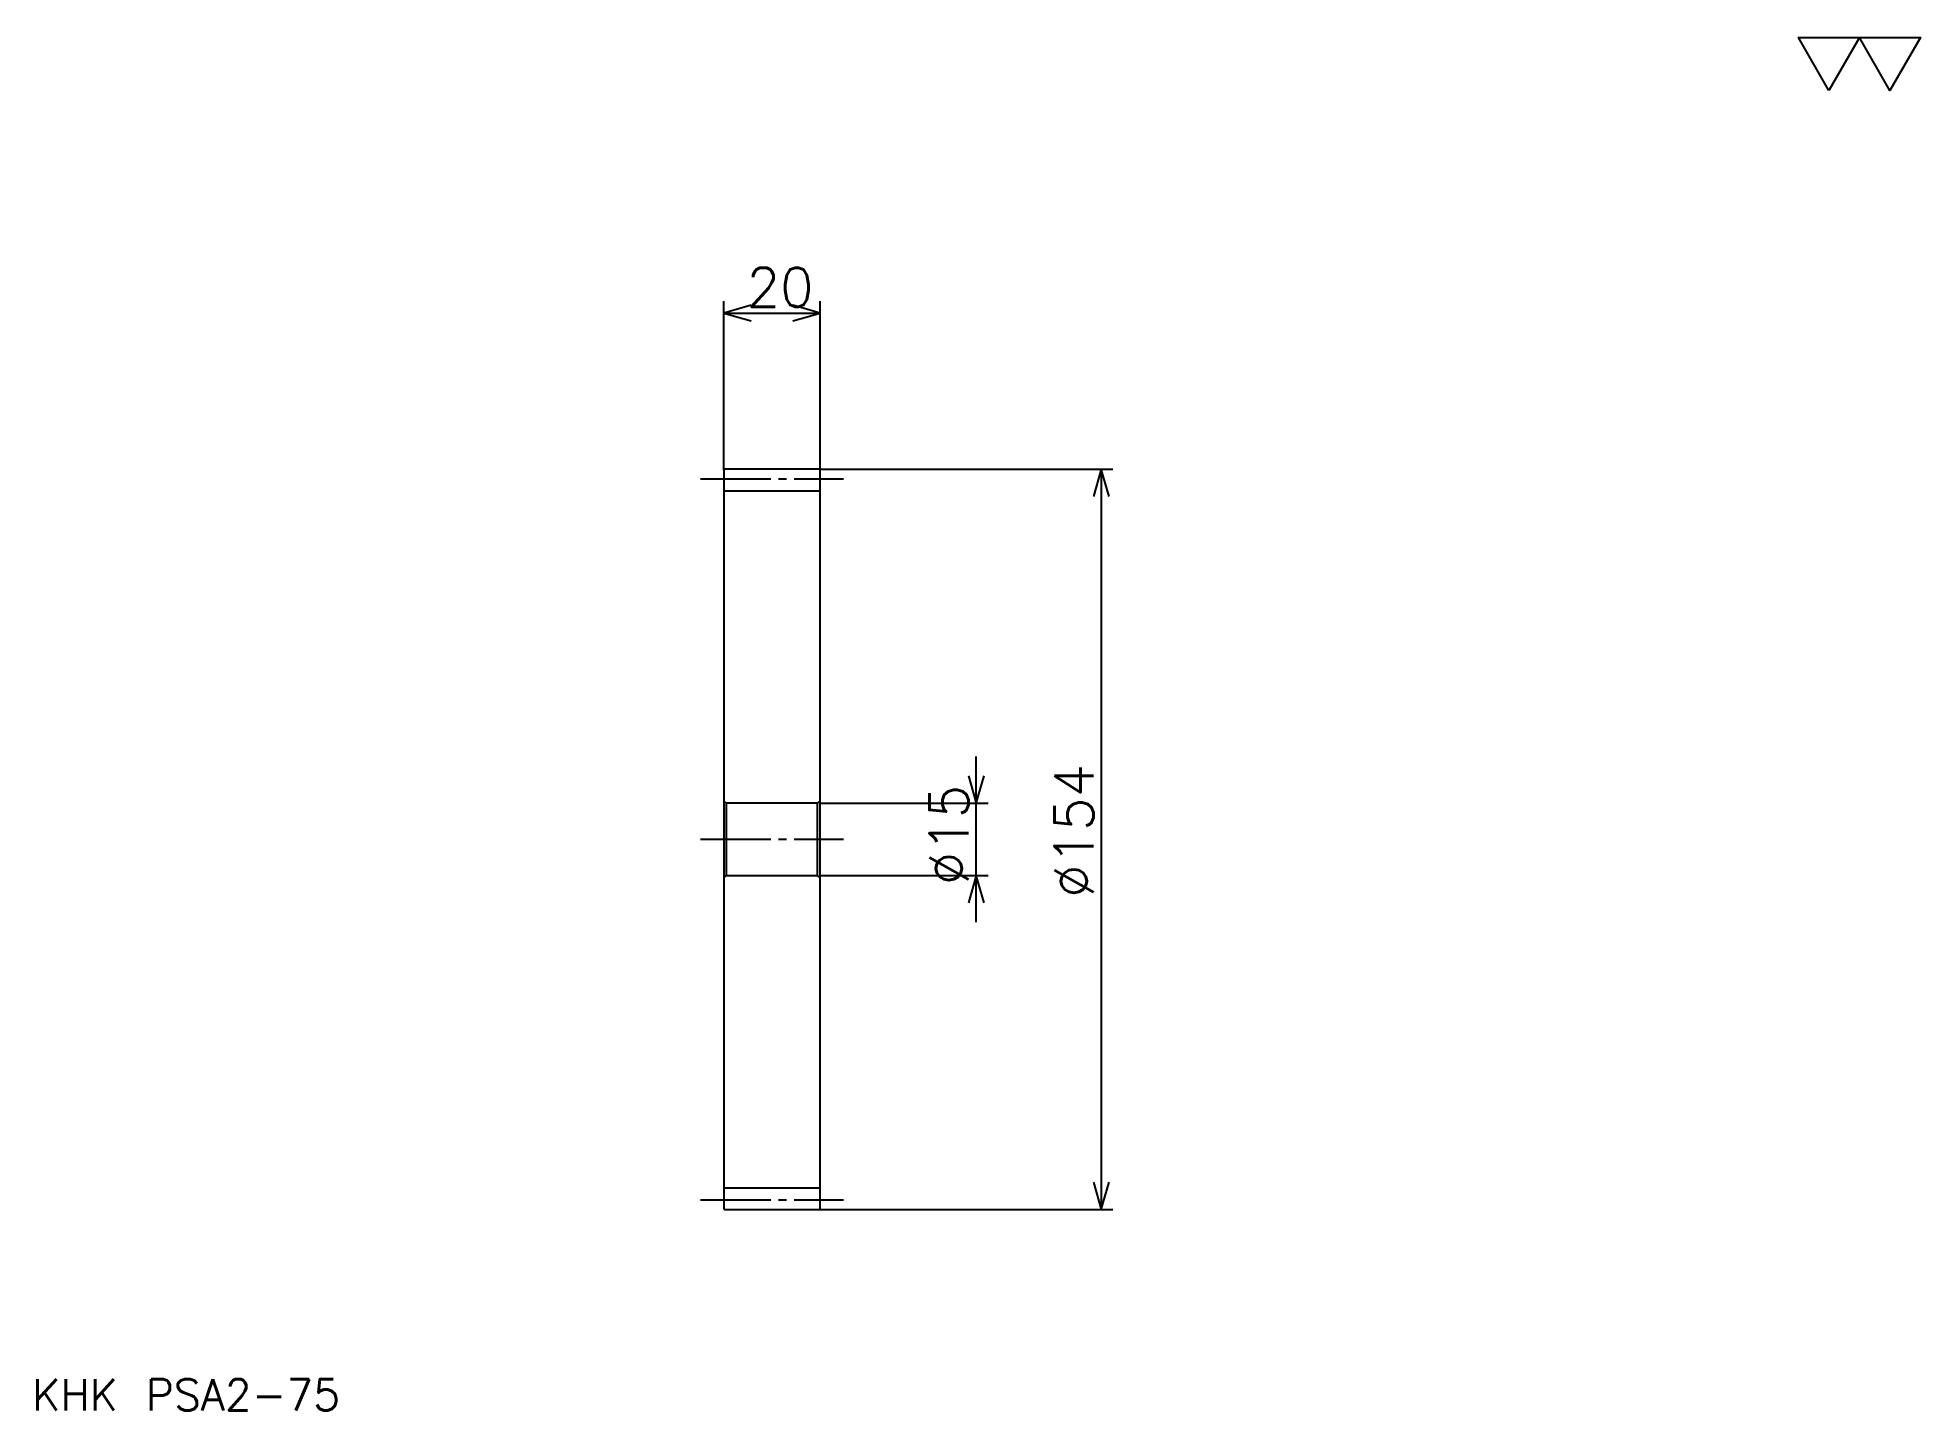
# Model space of a CAD drawing. Extents: x 17 to 409, y 18 to 303.
import ezdxf

# ---------------------------------------------------------------- set-up
doc = ezdxf.new("R2010")
doc.units = 0
doc.linetypes.add('DASHDOT', pattern=[19.5, 14.625, -1.625, 1.625, -1.625])
doc.layers.get('0').update_dxf_attribs({"linetype": 'CONTINUOUS'})
doc.layers.add('DASHDOT', color=6, linetype='DASHDOT')
doc.styles.add('KANJI', font='TXT', dxfattribs={"bigfont": 'BIGFONT'})

msp = doc.modelspace()

# ---------------------------------------------------------------- linework, layer by layer
at = {"color": 5}
for p, q in [((160.125, 213.6875), (160.125, 248.625)), ((180.125, 213.6875), (180.125, 248.625)), ((160.125, 246.1875), (180.125, 246.1875)), ((160.125, 213.587494), (160.125, 213.6875)), ((180.024994, 213.6875), (180.125, 213.6875)), ((180.125, 213.6875), (241.0625, 213.6875)), ((180.125, 213.587494), (180.125, 213.6875)), ((238.625, 213.6875), (238.625, 59.6875)), ((212.625, 119.4375), (212.625, 153.9375)), ((180.125, 144.1875), (215.0625, 144.1875)), ((180.125, 129.1875), (215.0625, 129.1875)), ((180.024994, 59.6875), (180.125, 59.6875)), ((180.125, 59.6875), (241.0625, 59.6875))]:
    msp.add_line(p, q, dxfattribs=at)
at = {"color": 4}
for p, q in [((160.125, 209.1875), (180.125, 209.1875)), ((180.125, 144.6875), (179.625, 144.1875)), ((160.125, 128.6875), (160.625, 129.1875)), ((180.125, 128.6875), (179.625, 129.1875)), ((160.125, 64.1875), (180.125, 64.1875))]:
    msp.add_line(p, q, dxfattribs=at)
at = {"color": 7}
msp.add_lwpolyline([(390, 292.5), (383.662506, 303.484985), (409.012512, 303.484985), (402.674988, 292.5), (396.337494, 303.484985), (390, 292.5)], dxfattribs=at)
at = {"color": 5}
for points in [[(165.8125, 247.8125), (160.125, 246.1875), (165.8125, 244.5625)], [(174.4375, 244.5625), (180.125, 246.1875), (174.4375, 247.8125)], [(240.25, 208), (238.625, 213.6875), (237, 208)], [(211, 149.875), (212.625, 144.1875), (214.25, 149.875)], [(214.25, 123.5), (212.625, 129.1875), (211, 123.5)], [(237, 65.375), (238.625, 59.6875), (240.25, 65.375)]]:
    msp.add_lwpolyline(points, dxfattribs=at)
at = {"color": 4}
for points in [[(160.125, 128.6875), (160.125, 59.787498), (160.225006, 59.6875), (180.024994, 59.6875), (180.125, 59.787498), (180.125, 213.587494), (180.024994, 213.6875), (160.225006, 213.6875), (160.125, 213.587494), (160.125, 128.6875)], [(160.125, 144.6875), (160.625, 144.1875), (160.625, 129.1875), (179.625, 129.1875), (179.625, 144.1875), (160.625, 144.1875)]]:
    msp.add_lwpolyline(points, dxfattribs=at)
at = {"layer": 'DASHDOT', "color": 7}
for p, q in [((155.25, 211.6875), (185, 211.6875)), ((155.25, 136.6875), (185, 136.6875)), ((155.25, 61.6875), (185, 61.6875))]:
    msp.add_line(p, q, dxfattribs=at)

# ---------------------------------------------------------------- texts
at = {"color": 7, "style": 'KANJI'}
for s, height, p in [('20', 8.125, (164.84375, 247.487503)), ('KHK PSA2-75', 6.5, (16.25, 17.875))]:
    msp.add_text(s, height=height, dxfattribs=at).set_placement(p)
for s, p in [('%%c154', (237, 124.5)), ('%%c15', (211, 127.140625))]:
    msp.add_text(s, height=8.125, rotation=90, dxfattribs=at).set_placement(p)

doc.saveas('drawing.dxf')
